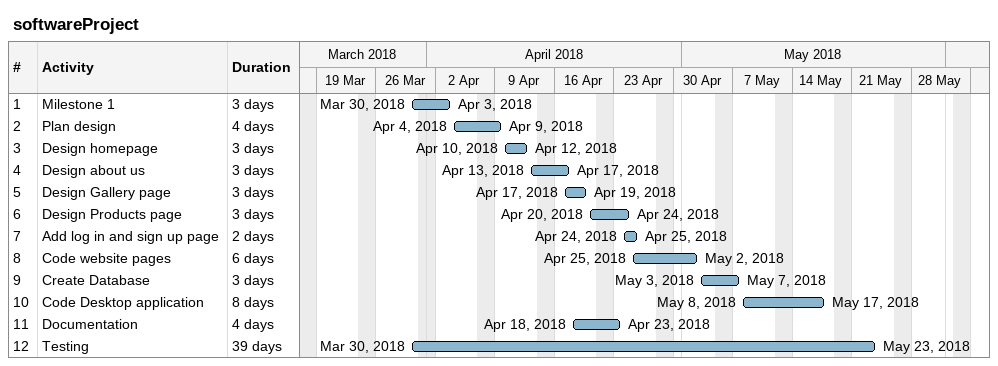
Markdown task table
softwareProject

| ID | Task | Duration | Start | Finish |
|---|---|---|---|---|
| 1 | Milestone 1 | 3d | 2018-03-30 | 2018-04-03 |
| 2 | Plan design | 4d | 2018-04-04 | 2018-04-09 |
| 3 | Design homepage | 3d | 2018-04-10 | 2018-04-12 |
| 4 | Design about us | 3d | 2018-04-13 | 2018-04-17 |
| 5 | Design Gallery page | 3d | 2018-04-17 | 2018-04-19 |
| 6 | Design Products page | 3d | 2018-04-20 | 2018-04-24 |
| 7 | Add log in and sign up page | 2d | 2018-04-24 | 2018-04-25 |
| 8 | Code website pages | 6d | 2018-04-25 | 2018-05-02 |
| 9 | Create Database | 3d | 2018-05-03 | 2018-05-07 |
| 10 | Code Desktop application | 8d | 2018-05-08 | 2018-05-17 |
| 11 | Documentation | 4d | 2018-04-18 | 2018-04-23 |
| 12 | Testing | 39d | 2018-03-30 | 2018-05-23 |
